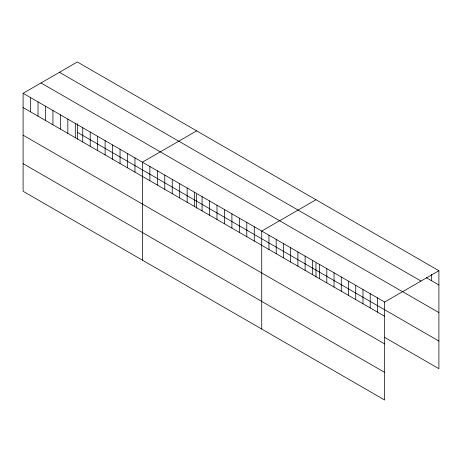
<?xml version="1.0" encoding="UTF-8"?>
<svg xmlns="http://www.w3.org/2000/svg" width="462" height="462" viewBox="0 0 462 462"><rect width="100%" height="100%" fill="white"/><g stroke="black" fill="none" stroke-linecap="round" stroke-linejoin="round"><path stroke-width="0.69" d="M23.1 93.295L384.655 302.038L384.655 400.023L23.1 191.28L23.1 93.295L77.345 61.977L438.9 270.72L438.9 368.705L384.667 337.399M196.656 130.862L142.411 162.179L142.411 260.164M315.968 199.746L261.729 231.064L261.729 329.054M384.655 302.038L438.9 270.72M426.247 277.662L438.9 284.967M59.442 72.309L420.998 281.052M402.743 291.73L438.9 312.601M41.002 82.958L402.558 291.701M77.345 132.328L438.9 341.072M23.1 107.542L384.655 316.285M23.1 135.175L384.655 343.919M23.1 163.646L384.655 372.389M431.67 274.382L431.67 280.792M377.425 297.863L377.425 312.11M370.195 293.688L370.195 307.935M362.965 289.512L362.965 303.759M355.734 285.337L355.734 299.584M348.504 281.162L348.504 295.414M341.274 276.986L341.274 291.239M334.038 272.811L334.038 287.064M326.807 268.636L326.807 282.888M319.577 264.46L319.577 278.713M315.968 262.982L315.968 277.009M312.347 260.285L312.347 274.538M305.116 256.11L305.116 270.362M297.886 251.94L297.886 266.187M290.65 247.765L290.65 262.012M283.42 243.59L283.42 257.836M276.189 239.414L276.189 253.661M268.959 235.239L268.959 249.486M254.273 226.755L254.273 241.008M246.812 222.453L246.812 236.7M239.356 218.145L239.356 232.398M231.901 213.842L231.901 228.089M224.44 209.534L224.44 223.787M216.984 205.232L216.984 219.479M209.529 200.924L209.529 215.177M202.073 196.621L202.073 210.868M196.656 194.098L196.656 208.125M194.612 192.313L194.612 206.566M187.156 188.011L187.156 202.258M179.701 183.703L179.701 197.955M172.245 179.4L172.245 193.647M164.784 175.092L164.784 189.345M157.328 170.79L157.328 185.037M149.873 166.482L149.873 180.734M134.956 157.871L134.956 172.124M127.5 153.569L127.5 167.816M120.045 149.261L120.045 163.513M112.584 144.958L112.584 159.205M105.128 140.65L105.128 154.903M97.673 136.348L97.673 150.595M90.211 132.04L90.211 146.292M82.756 127.737L82.756 141.984M77.345 123.787L77.345 139.241M75.3 123.429L75.3 137.682M67.845 119.127L67.845 133.374M60.383 114.819L60.383 129.071M52.928 110.516L52.928 124.763M45.472 106.208L45.472 120.461M38.017 101.906L38.017 116.153M30.556 97.597L30.556 111.85"/></g></svg>
